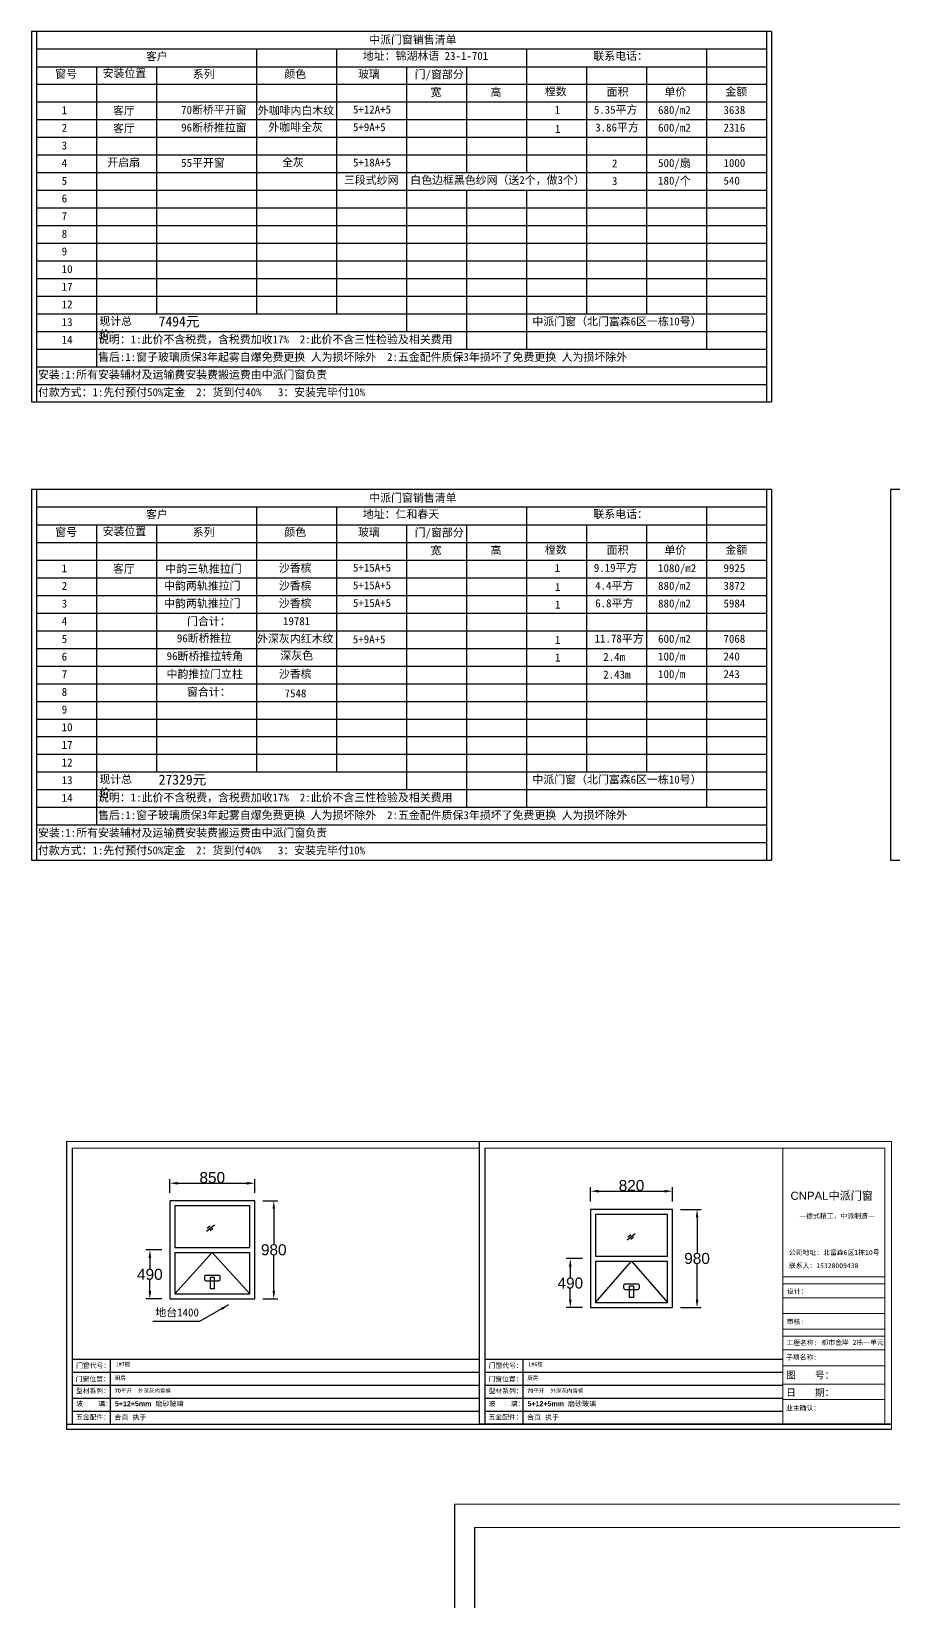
# Model space of a CAD drawing. Header units: inches. Extents: x -138455 to 599497, y -747149 to 13167.
# Drawn here: x 109508 to 118131, y -11737 to 3958 of the extents above; entities that cross this region are included whole.
import ezdxf

# ---------------------------------------------------------------- set-up
doc = ezdxf.new("R2010")
doc.units = ezdxf.units.IN
doc.header["$MEASUREMENT"] = 0
doc.header["$PDMODE"] = 35
doc.header["$PDSIZE"] = -3
doc.layers.add('0 @ 1', color=7, linetype='Continuous')
doc.styles.add('Annotative', font='arialbd.ttf')
doc.styles.add('MtXpl_', font='')
doc.styles.get("Standard").update_dxf_attribs({"font": 'arial.ttf'})
doc.styles.get('MtXpl_').set_extended_font_data('SimSun')
doc.dimstyles.get("Standard").update_dxf_attribs({"dimtxt": 80, "dimasz": 70, "dimexe": 40, "dimexo": 80, "dimgap": 0, "dimtad": 1, "dimtih": 1, "dimtoh": 1, "dimdec": 0, "dimzin": 0, "dimdsep": 46, "dimtxsty": 'Standard', "dimcen": 0.09, "dimadec": 0, "dimazin": 0, "dimtfac": 1, "dimtdec": 0, "dimtofl": 0, "dimtmove": 0, "dimatfit": 3, "dimfxl": 0, "dimtolj": 1, "dimtzin": 0, "dimarcsym": 0})

# ---------------------------------------------------------------- blocks, each defined once
blk = doc.blocks.new('*D63')
at = {"color": 0, "lineweight": -2, "transparency": 16777216}
for p, q in [((101442, -3692), (101647, -3692)), ((101607, -3772), (101607, -4126)), ((101607, -4592), (101607, -4238)), ((101442, -4672), (101647, -4672))]:
    blk.add_line(p, q, dxfattribs=at)
at = {"color": 0, "transparency": 16777216}
for points in [[(101594, -3772), (101621, -3772), (101607, -3692)], [(101594, -4592), (101621, -4592), (101607, -4672)]]:
    blk.add_solid(points, dxfattribs=at)
at = {"layer": 'Defpoints', "color": 0, "transparency": 16777216}
for p in [(101362, -3692), (101362, -4672), (101607, -4672)]:
    blk.add_point(p, dxfattribs=at)
at = {"color": 0, "transparency": 16777216, "insert": (101607, -4182), "char_height": 110, "attachment_point": 5}
blk.add_mtext('\\A1;980', dxfattribs=at)
blk = doc.blocks.new('*D64')
at = {"color": 0, "lineweight": -2, "transparency": 16777216}
for p, q in [((100542, -3612), (100542, -3469)), ((100622, -3509), (101282, -3509)), ((101362, -3612), (101362, -3469))]:
    blk.add_line(p, q, dxfattribs=at)
at = {"color": 0, "transparency": 16777216}
for points in [[(100622, -3496), (100622, -3523), (100542, -3509)], [(101282, -3496), (101282, -3523), (101362, -3509)]]:
    blk.add_solid(points, dxfattribs=at)
at = {"layer": 'Defpoints', "color": 0, "transparency": 16777216}
for p in [(101362, -3509), (100542, -3692), (101362, -3692)]:
    blk.add_point(p, dxfattribs=at)
at = {"color": 0, "transparency": 16777216, "insert": (100952, -3453), "char_height": 110, "attachment_point": 5}
blk.add_mtext('\\A1;820', dxfattribs=at)
blk = doc.blocks.new('*D65')
at = {"color": 0, "lineweight": -2, "transparency": 16777216}
for p, q in [((102388, -3612), (102388, -3476)), ((102468, -3516), (103158, -3516)), ((103238, -3612), (103238, -3476))]:
    blk.add_line(p, q, dxfattribs=at)
at = {"color": 0, "transparency": 16777216}
for points in [[(102468, -3503), (102468, -3530), (102388, -3516)], [(103158, -3503), (103158, -3530), (103238, -3516)]]:
    blk.add_solid(points, dxfattribs=at)
at = {"layer": 'Defpoints', "color": 0, "transparency": 16777216}
for p in [(103238, -3516), (102388, -3692), (103238, -3692)]:
    blk.add_point(p, dxfattribs=at)
at = {"color": 0, "transparency": 16777216, "insert": (102813, -3460), "char_height": 110, "attachment_point": 5}
blk.add_mtext('\\A1;850', dxfattribs=at)
blk = doc.blocks.new('*D66')
at = {"color": 0, "lineweight": -2, "transparency": 16777216}
for p, q in [((103318, -3692), (103468, -3692)), ((103428, -3772), (103428, -4126)), ((103428, -4592), (103428, -4238)), ((103318, -4672), (103468, -4672))]:
    blk.add_line(p, q, dxfattribs=at)
at = {"color": 0, "transparency": 16777216}
for points in [[(103415, -3772), (103442, -3772), (103428, -3692)], [(103415, -4592), (103442, -4592), (103428, -4672)]]:
    blk.add_solid(points, dxfattribs=at)
at = {"layer": 'Defpoints', "color": 0, "transparency": 16777216}
for p in [(103238, -3692), (103238, -4672), (103428, -4672)]:
    blk.add_point(p, dxfattribs=at)
at = {"color": 0, "transparency": 16777216, "insert": (103428, -4182), "char_height": 110, "attachment_point": 5}
blk.add_mtext('\\A1;980', dxfattribs=at)
blk = doc.blocks.new('*D78')
at = {"color": 0, "lineweight": -2, "transparency": 16777216}
for p, q in [((110813, -8221), (110653, -8221)), ((110693, -8301), (110693, -8410)), ((110693, -8631), (110693, -8522)), ((110813, -8711), (110653, -8711))]:
    blk.add_line(p, q, dxfattribs=at)
at = {"color": 0, "transparency": 16777216}
for points in [[(110680, -8301), (110707, -8301), (110693, -8221)], [(110680, -8631), (110707, -8631), (110693, -8711)]]:
    blk.add_solid(points, dxfattribs=at)
at = {"layer": 'Defpoints', "color": 0, "transparency": 16777216}
for p in [(110893, -8221), (110693, -8711), (110893, -8711)]:
    blk.add_point(p, dxfattribs=at)
at = {"color": 0, "transparency": 16777216, "insert": (110693, -8466), "char_height": 110, "attachment_point": 5}
blk.add_mtext('\\A1;490', dxfattribs=at)
blk = doc.blocks.new('*D79')
at = {"color": 0, "lineweight": -2, "transparency": 16777216}
for p, q in [((115020, -8308), (114858, -8308)), ((114898, -8388), (114898, -8496)), ((114898, -8718), (114898, -8609)), ((115020, -8798), (114858, -8798))]:
    blk.add_line(p, q, dxfattribs=at)
at = {"color": 0, "transparency": 16777216}
for points in [[(114884, -8388), (114911, -8388), (114898, -8308)], [(114884, -8718), (114911, -8718), (114898, -8798)]]:
    blk.add_solid(points, dxfattribs=at)
at = {"layer": 'Defpoints', "color": 0, "transparency": 16777216}
for p in [(114898, -8308), (115100, -8308), (115100, -8798)]:
    blk.add_point(p, dxfattribs=at)
at = {"color": 0, "transparency": 16777216, "insert": (114898, -8553), "char_height": 110, "attachment_point": 5}
blk.add_mtext('\\A1;490', dxfattribs=at)
blk = doc.blocks.new('23z')
at = {"lineweight": 5}
for p, q in [((93767, -9068), (105059, -9068)), ((105059, -9068), (105059, -17159)), ((93926, -9254), (104873, -9254)), ((102082, -9254), (102082, -16804)), ((104873, -9254), (104873, -16804)), ((102082, -12777), (104873, -12777)), ((102082, -12963), (104873, -12963)), ((102082, -13347), (104873, -13347)), ((102082, -13773), (104873, -13773)), ((102082, -14207), (104873, -14207)), ((102082, -14393), (104873, -14393)), ((102082, -14769), (104873, -14769)), ((102082, -15210), (104873, -15210)), ((102082, -15711), (104873, -15711)), ((102082, -16133), (104873, -16133))]:
    blk.add_line(p, q, dxfattribs=at)
for p, q in [((93767, -9068), (93767, -17159)), ((93926, -9254), (93926, -17159)), ((93926, -15025), (102082, -15025)), ((94964, -15025), (94964, -17159)), ((93926, -15380), (102082, -15380)), ((93926, -15736), (102082, -15736)), ((93926, -16092), (102082, -16092)), ((93926, -16448), (102082, -16448)), ((93767, -16804), (105059, -16804)), ((93767, -17159), (105059, -17159))]:
    blk.add_line(p, q)
blk.add_text('CNPAL', height=223.3).set_placement((102292, -10666))
at = {"style": 'MtXpl_'}
for s, height, p in [('中派门窗', 223.3, (103332, -10666)), ('—德式精工，中派制造—', 133.95, (102534, -11174)), ('公司地址：北富森6区1栋10号', 133.95, (102247, -12172)), ('联系人：15328009438', 133.95, (102247, -12534)), ('设计：', 133.1, (102194, -13234)), ('审核:', 133.1, (102191, -14066)), ('工程名称:', 133.1, (102180, -14641)), ('都市金岸 2栋一单元', 133.1, (103141, -14633)), ('子项名称:', 133.1, (102170, -15040)), ('门窗代号：', 133.1, (94032, -15266)), ('图    号：', 192.9, (102174, -15558)), ('门窗位置：', 133.1, (94022, -15632)), ('型材系列：', 133.1, (94027, -15958)), ('日    期：', 192.9, (102174, -16034)), ('玻    璃：', 133.1, (94032, -16311)), ('业主确认：', 133.1, (102170, -16427)), ('五金配件：', 133.1, (94027, -16676)), ('备    注：', 133.1, (94027, -17032)), ('带纱窗、配灰色金刚网、纱窗室内装', 133.13, (95066, -17032))]:
    blk.add_text(s, height=height, dxfattribs=at).set_placement(p)
at = {"layer": '0 @ 1', "char_height": 107.14, "attachment_point": 1, "style": 'Annotative'}
for s, insert in [('{\\fSimSun|b1|i0|c134|p2;1#1樘}', (95111, -15112)), ('{\\fSimSun|b1|i0|c134|p2;客厅 客厅左 客厅右}', (95089, -15484)), ('115{\\fSimSun|b1|i0|c134|p2;断桥推拉 外深灰内香槟色}', (95089, -15834)), ('5+12+5mm   {\\fSimSun|b1|i0|c134|p2;中空钢化白波} ', (95102, -16207)), ('{\\fSimSun|b1|i0|c134|p2;条锁 滑轮 锁具银色}', (95086, -16555))]:
    blk.add_mtext_dynamic_manual_height_columns(s, width=4396.38, gutter_width=903, heights=[0], dxfattribs=dict(at, insert=insert))
blk = doc.blocks.new('312z')
at = {"xscale": 1.254006357688618, "yscale": 1.254006357688618, "zscale": 1.254006357688618}
blk.add_blockref('23z', (-3843.2, 609.2), dxfattribs=at)
blk = doc.blocks.new('3321')
for p, q in [((100908.1, -3994.6), (100987.9, -3931.3)), ((100915.3, -3964.9), (100943.9, -3943.3)), ((100945.2, -3987.7), (100973.2, -3964.9)), ((100591.9, -4157.3), (101311.9, -4157.3)), ((100591.9, -4207.3), (101311.9, -4207.3))]:
    blk.add_line(p, q)
for points in [[(100541.9, -4672.3), (101361.9, -4672.3), (101361.9, -3692.3), (100541.9, -3692.3)], [(100971.4, -4455.7), (100971.4, -4571), (100932.3, -4571), (100932.3, -4455.7)]]:
    blk.add_lwpolyline(points, close=True)
for points in [[(101311.9, -4157.3), (101311.9, -3742.3), (100591.9, -3742.3), (100591.9, -4157.3)], [(100591.9, -4207.3), (100591.9, -4622.3), (101311.9, -4622.3), (101311.9, -4207.3)], [(100591.9, -4622.3), (100951.9, -4207.3), (101311.9, -4622.3)]]:
    blk.add_lwpolyline(points)
blk.add_lwpolyline([(101030.6, -4476.3), (101030.6, -4451, 0.4142136), (101016.6, -4437), (100887.1, -4437, 0.4142136), (100873.1, -4451), (100873.1, -4476.3, 0.4142136), (100887.1, -4490.3), (101016.6, -4490.3, 0.4142136)], format="xyb", close=True)
dim = blk.add_linear_dim(base=(101361.9, -3509.4), p1=(100541.9, -3692.3), p2=(101361.9, -3692.3), dimstyle='Standard', override={"dimtxt": 110, "dimasz": 80})
dim.commit()
dim.dimension.update_dxf_attribs({"geometry": '*D64', "text_midpoint": (100951.9, -3453.2)})
dim = blk.add_linear_dim(base=(101607.3, -4672.3), p1=(101361.9, -3692.3), p2=(101361.9, -4672.3), angle=90, dimstyle='Standard', override={"dimtxt": 110, "dimasz": 80})
dim.commit()
dim.dimension.update_dxf_attribs({"geometry": '*D63', "text_midpoint": (101607.3, -4182.3)})
blk = doc.blocks.new('55512')
for p, q in [((102754.7, -3994.6), (102834.4, -3931.3)), ((102761.8, -3964.9), (102790.4, -3943.3)), ((102791.7, -3987.7), (102819.7, -3964.9)), ((102438.4, -4157.3), (103188.4, -4157.3)), ((102438.4, -4207.3), (103188.4, -4207.3))]:
    blk.add_line(p, q)
for points in [[(102388.4, -4672.3), (103238.4, -4672.3), (103238.4, -3692.3), (102388.4, -3692.3)], [(102833, -4455.7), (102833, -4571), (102793.9, -4571), (102793.9, -4455.7)]]:
    blk.add_lwpolyline(points, close=True)
for points in [[(103188.4, -4157.3), (103188.4, -3742.3), (102438.4, -3742.3), (102438.4, -4157.3)], [(102438.4, -4207.3), (102438.4, -4622.3), (103188.4, -4622.3), (103188.4, -4207.3)], [(102438.4, -4622.3), (102813.4, -4207.3), (103188.4, -4622.3)]]:
    blk.add_lwpolyline(points)
blk.add_lwpolyline([(102892.2, -4476.3), (102892.2, -4451, 0.4142136), (102878.2, -4437), (102748.7, -4437, 0.4142136), (102734.7, -4451), (102734.7, -4476.3, 0.4142136), (102748.7, -4490.3), (102878.2, -4490.3, 0.4142136)], format="xyb", close=True)
dim = blk.add_linear_dim(base=(103238.4, -3516.2), p1=(102388.4, -3692.3), p2=(103238.4, -3692.3), dimstyle='Standard', override={"dimtxt": 110, "dimasz": 80})
dim.commit()
dim.dimension.update_dxf_attribs({"geometry": '*D65', "text_midpoint": (102813.4, -3460.1)})
dim = blk.add_linear_dim(base=(103428.2, -4672.3), p1=(103238.4, -3692.3), p2=(103238.4, -4672.3), angle=90, dimstyle='Standard', override={"dimtxt": 110, "dimasz": 80})
dim.commit()
dim.dimension.update_dxf_attribs({"geometry": '*D66', "text_midpoint": (103428.2, -4182.3)})
blk = doc.blocks.new('999333')
at = {"lineweight": 5}
for p, q in [((109859.5, -7136.7), (113985.2, -7136.7)), ((109917.4, -7204.6), (113985.2, -7204.6)), ((113985.2, -7136.7), (113985.2, -9963.2)), ((113985.2, -7136.7), (118111, -7136.7)), ((114043.2, -7204.6), (118043, -7204.6)), ((117023.3, -7204.6), (117023.3, -9963.2)), ((118043, -7204.6), (118043, -9963.2)), ((118111, -7136.7), (118111, -10013.2)), ((117023.3, -8491.9), (118043, -8491.9)), ((117023.3, -8559.9), (118043, -8559.9)), ((117023.3, -8700.1), (118043, -8700.1)), ((117023.3, -8856), (118043, -8856)), ((117023.3, -9014.3), (118043, -9014.3)), ((117023.3, -9082.3), (118043, -9082.3)), ((117023.3, -9219.8), (118043, -9219.8)), ((117023.3, -9380.9), (118043, -9380.9)), ((117023.3, -9563.9), (118043, -9563.9)), ((117023.3, -9718), (118043, -9718))]:
    blk.add_line(p, q, dxfattribs=at)
for p, q in [((109859.5, -7136.7), (109859.5, -10013.2)), ((109917.4, -7204.6), (109917.4, -9963.2)), ((113985.2, -7136.7), (113985.2, -9963.2)), ((114043.2, -7204.6), (114043.2, -9963.2)), ((109917.4, -9313.2), (113985.2, -9313.2)), ((110296.7, -9313.2), (110296.7, -9963.2)), ((114043.2, -9313.2), (117023.3, -9313.2)), ((114422.5, -9313.2), (114422.5, -9963.2)), ((109917.4, -9443.2), (113985.2, -9443.2)), ((109917.4, -9573.2), (113985.2, -9573.2)), ((114043.2, -9443.2), (117023.3, -9443.2)), ((114043.2, -9573.2), (117023.3, -9573.2)), ((109917.4, -9703.2), (113985.2, -9703.2)), ((114043.2, -9703.2), (117023.3, -9703.2)), ((109917.4, -9833.2), (113985.2, -9833.2)), ((114043.2, -9833.2), (117023.3, -9833.2)), ((109859.5, -9963.2), (118043, -9963.2)), ((109859.5, -10013.2), (118111, -10013.2)), ((113985.2, -9963.2), (118111, -9963.2)), ((118111, -9963.2), (113985.2, -9963.2))]:
    blk.add_line(p, q)
for name, p in [('55512', (8504.4, -4038.6)), ('3321', (14558.4, -4125.2))]:
    blk.add_blockref(name, p)
blk.add_text('CNPAL', height=81.57).set_placement((117100, -7720.5))
at = {"style": 'MtXpl_'}
for s, height, p in [('中派门窗', 81.57, (117480, -7720.5)), ('—德式精工，中派制造—', 48.944, (117188.4, -7906.2)), ('公司地址：北富森6区1栋10号', 48.944, (117083.7, -8271.1)), ('联系人：15328009438', 48.944, (117083.7, -8403.1)), ('设计：', 48.64, (117064.1, -8658.9)), ('审核:', 48.64, (117063.2, -8962.9)), ('工程名称:', 48.64, (117059.2, -9173.2)), ('都市金岸 2栋一单元', 48.64, (117410.3, -9170.1)), ('门窗代号：', 48.64, (109956.1, -9401.3)), ('门窗代号：', 48.64, (114081.9, -9401.3)), ('子项名称:', 48.64, (117055.6, -9318.7)), ('门窗位置：', 48.64, (109952.7, -9535.2)), ('门窗位置：', 48.64, (114078.5, -9535.2)), ('图    号：', 70.48, (117057, -9508)), ('型材系列：', 48.64, (109954.5, -9654.2)), ('玻    璃：', 48.64, (109956.4, -9783.3)), ('型材系列：', 48.64, (114080.2, -9654.2)), ('玻    璃：', 48.64, (114082.2, -9783.3)), ('日    期：', 70.48, (117057, -9682.1)), ('五金配件：', 48.64, (109954.6, -9916.6)), ('五金配件：', 48.64, (114080.4, -9916.6)), ('业主确认：', 48.64, (117055.5, -9825.6))]:
    blk.add_text(s, height=height, dxfattribs=at).set_placement(p)
at = {"layer": '0 @ 1', "style": 'Annotative'}
for s, width, insert, char_height, attachment_point in [('{\\fSimSun|b1|i0|c134|p2;地台1400}', 2490.577, (111183.7, -8806.4), 80, 3), ('{\\fSimSun|b1|i0|c134|p2;1#7樘}', 4396.385, (110350.5, -9345.2), 39.148, 1), ('{\\fSimSun|b1|i0|c134|p2;1#6樘}', 4396.385, (114476.2, -9345.2), 39.148, 1), ('{\\fSimSun|b1|i0|c134|p2;厨房}', 4396.385, (110342.5, -9481.2), 39.148, 1), ('{\\fSimSun|b1|i0|c134|p2;厨房}', 4396.385, (114468.3, -9481.2), 39.148, 1), ('70{\\fSimSun|b1|i0|c134|p2;平开  外深灰内香槟}', 4396.385, (110342.5, -9608.9), 39.148, 1), ('5+12+5mm  {\\fSimSun|b1|i0|c134|p2;磨砂玻璃}', 4396.385, (110344.1, -9733.2), 50.518, 1), ('70{\\fSimSun|b1|i0|c134|p2;平开  外深灰内香槟}', 4396.385, (114468.3, -9608.9), 39.148, 1), ('5+12+5mm  {\\fSimSun|b1|i0|c134|p2;磨砂玻璃}', 4396.385, (114469.9, -9733.2), 50.518, 1), ('{\\fSimSun|b1|i0|c134|p2;合页 执手 }', 4396.385, (110338.1, -9868.7), 50.518, 1), ('{\\fSimSun|b1|i0|c134|p2;合页 执手 }', 4396.385, (114463.9, -9868.7), 50.518, 1)]:
    blk.add_mtext_dynamic_manual_height_columns(s, width=width, gutter_width=903.5, heights=[0], dxfattribs=dict(at, insert=insert, char_height=char_height, attachment_point=attachment_point))
for base, p1, p2, picture, middle in [((110693.2, -8710.9), (110892.9, -8220.9), (110892.9, -8710.9), '*D78', (110693.2, -8465.9)), ((114897.6, -8307.5), (115100.2, -8797.5), (115100.2, -8307.5), '*D79', (114897.6, -8552.5))]:
    dim = blk.add_linear_dim(base=base, p1=p1, p2=p2, angle=90, dimstyle='Standard', override={"dimtxt": 110, "dimasz": 80})
    dim.commit()
    dim.dimension.update_dxf_attribs({"geometry": picture, "text_midpoint": middle})
blk.add_leader([(111480.5, -8769.9), (111189.4, -8937.8), (110722, -8937.8)], dimstyle='Standard', override={"dimtxt": 110, "dimasz": 80, "dimgap": 0, "dimtad": 0})

msp = doc.modelspace()

# ---------------------------------------------------------------- linework, layer by layer
for p, q in [((116908.5, 3958.3), (109508.5, 3958.3)), ((109508.5, 3958.3), (109508.5, 254.3)), ((109558.5, 3958.3), (109558.5, 254.3)), ((116858.5, 3958.3), (116858.5, 254.3)), ((116908.5, 3958.3), (116908.5, 254.3)), ((116858.5, 3782.3), (109558.5, 3782.3)), ((111758.5, 3782.3), (111758.5, 2017.6)), ((112558.5, 3782.3), (112558.5, 1488.2)), ((114458.5, 3782.3), (114458.5, 2547)), ((116258.5, 3782.3), (116258.5, 2017.6)), ((109558.5, 3605.8), (116858.5, 3605.8)), ((110158.5, 3605.8), (110158.5, 2017.6)), ((110758.5, 3605.8), (110758.5, 2017.6)), ((113258.5, 3605.8), (113258.5, 1488.2)), ((113858.5, 3605.8), (113858.5, 2547)), ((115058.5, 3605.8), (115058.5, 1135.3)), ((115658.5, 3605.8), (115658.5, 2017.6)), ((109558.5, 3429.4), (116858.5, 3429.4)), ((109558.5, 3252.9), (116858.5, 3252.9)), ((109558.5, 3076.4), (116858.5, 3076.4)), ((109558.5, 2900), (116858.5, 2900)), ((109558.5, 2723.5), (116858.5, 2723.5)), ((109558.5, 2547), (116858.5, 2547)), ((109558.5, 2370.5), (116858.5, 2370.5)), ((113858.5, 2370.5), (113858.5, 782.3)), ((114458.5, 2370.5), (114458.5, 782.3)), ((109558.5, 2194.1), (116858.5, 2194.1)), ((109558.5, 2017.6), (116858.5, 2017.6)), ((110158.5, 2017.6), (110158.5, 1311.7)), ((110758.5, 2017.6), (110758.5, 1488.2)), ((111758.5, 2017.6), (111758.5, 1488.2)), ((115658.5, 2017.6), (115658.5, 1135.3)), ((116258.5, 2017.6), (116258.5, 782.3)), ((109558.5, 1841.1), (116858.5, 1841.1)), ((109558.5, 1664.7), (116858.5, 1664.7)), ((109558.5, 1488.2), (116858.5, 1488.2)), ((110758.5, 1488.2), (110758.5, 1135.3)), ((111758.5, 1488.2), (111758.5, 1135.3)), ((112558.5, 1488.2), (112558.5, 1135.3)), ((113258.5, 1488.2), (113258.5, 958.8)), ((109558.5, 1311.7), (116858.5, 1311.7)), ((110158.5, 1311.7), (110158.5, 606.3)), ((109558.5, 1135.3), (116858.5, 1135.3)), ((109558.5, 958.8), (116858.5, 958.8)), ((109558.5, 782.3), (116858.5, 782.3)), ((109558.5, 606.3), (116858.5, 606.3)), ((109558.5, 430.3), (116858.5, 430.3)), ((109508.5, 254.3), (116908.5, 254.3)), ((116908.5, -620.9), (109508.5, -620.9)), ((109508.5, -620.9), (109508.5, -4324.9)), ((109558.5, -620.9), (109558.5, -4324.9)), ((116858.5, -620.9), (116858.5, -4324.9)), ((116908.5, -620.9), (116908.5, -4324.9)), ((125501.5, -620.9), (118101.5, -620.9)), ((118101.5, -620.9), (118101.5, -4324.9)), ((116858.5, -796.9), (109558.5, -796.9)), ((111758.5, -796.9), (111758.5, -2561.6)), ((112558.5, -796.9), (112558.5, -3091.1)), ((114458.5, -796.9), (114458.5, -3796.9)), ((116258.5, -796.9), (116258.5, -2561.6)), ((109558.5, -973.4), (116858.5, -973.4)), ((110158.5, -973.4), (110158.5, -2561.6)), ((110758.5, -973.4), (110758.5, -2561.6)), ((113258.5, -973.4), (113258.5, -3091.1)), ((113858.5, -973.4), (113858.5, -3796.9)), ((115058.5, -973.4), (115058.5, -3444)), ((115658.5, -973.4), (115658.5, -2561.6)), ((109558.5, -1149.9), (116858.5, -1149.9)), ((109558.5, -1326.4), (116858.5, -1326.4)), ((109558.5, -1502.8), (116858.5, -1502.8)), ((109558.5, -1679.3), (116858.5, -1679.3)), ((109558.5, -1855.8), (116858.5, -1855.8)), ((109558.5, -2032.2), (116858.5, -2032.2)), ((109558.5, -2208.7), (116858.5, -2208.7)), ((109558.5, -2385.2), (116858.5, -2385.2)), ((109558.5, -2561.6), (116858.5, -2561.6)), ((110158.5, -2561.6), (110158.5, -3267.5)), ((110758.5, -2561.6), (110758.5, -3091.1)), ((111758.5, -2561.6), (111758.5, -3091.1)), ((115658.5, -2561.6), (115658.5, -3444)), ((116258.5, -2561.6), (116258.5, -3796.9)), ((109558.5, -2738.1), (116858.5, -2738.1)), ((109558.5, -2914.6), (116858.5, -2914.6)), ((109558.5, -3091.1), (116858.5, -3091.1)), ((110758.5, -3091.1), (110758.5, -3444)), ((111758.5, -3091.1), (111758.5, -3444)), ((112558.5, -3091.1), (112558.5, -3444)), ((113258.5, -3091.1), (113258.5, -3620.5)), ((109558.5, -3267.5), (116858.5, -3267.5)), ((110158.5, -3267.5), (110158.5, -3972.9)), ((109558.5, -3444), (116858.5, -3444)), ((109558.5, -3620.5), (116858.5, -3620.5)), ((109558.5, -3796.9), (116858.5, -3796.9)), ((109558.5, -3972.9), (116858.5, -3972.9)), ((109558.5, -4148.9), (116858.5, -4148.9)), ((109508.5, -4324.9), (116908.5, -4324.9)), ((118101.5, -4324.9), (125501.5, -4324.9))]:
    msp.add_line(p, q)

# ---------------------------------------------------------------- block references
for name in ['999333', '312z']:
    msp.add_blockref(name, (0, 0))

# ---------------------------------------------------------------- texts
at = {"layer": '0 @ 1', "attachment_point": 1, "style": 'Annotative'}
for s, width, insert, char_height in [('{\\fSimSun|b1|i0|c134|p2;中派门窗销售清单}', 1381.442, (112887.2, 3915.7), 80), ('{\\fSimSun|b1|i0|c134|p2;客户}', 485.592, (110654.7, 3749), 80), ('{\\fSimSun|b1|i0|c134|p2;地址：锦湖林语 23-1-701}', 1381.442, (112823, 3753.3), 80), ('{\\fSimSun|b1|i0|c134|p2;联系电话：}', 603.897, (115128.6, 3753), 80), ('{\\fSimSun|b1|i0|c134|p2;窗号}', 485.592, (109747.2, 3573.3), 80), ('{\\fSimSun|b1|i0|c134|p2;安装位置}', 485.592, (110221.1, 3580.4), 80), ('{\\fSimSun|b1|i0|c134|p2;系列}', 485.592, (111122, 3571.1), 80), ('{\\fSimSun|b1|i0|c134|p2;颜色}', 485.592, (112037.9, 3573), 80), ('{\\fSimSun|b1|i0|c134|p2;玻璃}', 485.592, (112775.3, 3573), 80), ('{\\fSimSun|b1|i0|c134|p2;门/窗部分}', 603.897, (113341.7, 3569.1), 80), ('{\\fSimSun|b1|i0|c134|p2;宽}', 603.897, (113500.1, 3390.3), 80), ('{\\fSimSun|b1|i0|c134|p2;高}', 603.897, (114100.1, 3390.3), 80), ('{\\fSimSun|b1|i0|c134|p2;樘数}', 603.897, (114643.4, 3397.4), 80), ('{\\fSimSun|b1|i0|c134|p2;面积}', 603.897, (115261.9, 3393.5), 80), ('{\\fSimSun|b1|i0|c134|p2;单价}', 603.897, (115839.7, 3393.5), 80), ('{\\fSimSun|b1|i0|c134|p2;金额}', 603.897, (116448.3, 3396.3), 80), ('{\\fSimSun|b1|i0|c134|p2;1}', 485.592, (109811.6, 3211), 80), ('{\\fSimSun|b1|i0|c134|p2;客厅}', 921.091, (110324.7, 3206.3), 80), ('{\\fSimSun|b1|i0|c134|p2;70断桥平开窗}', 921.091, (111006.3, 3214.2), 80), ('{\\fSimSun|b1|i0|c134|p2;外咖啡内白木纹}', 840.838, (111772.6, 3208.2), 80), ('{\\fSimSun|b1|i0|c134|p2;5+12A+5}', 753.781, (112724.2, 3217.6), 80), ('{\\fSimSun|b1|i0|c134|p2;1}', 753.781, (114740.9, 3214.4), 80), ('{\\fSimSun|b1|i0|c134|p2;5.35平方}', 753.781, (115133.1, 3215.7), 80), ('{\\fSimSun|b1|i0|c134|p2;680/m2}', 753.781, (115776, 3212.4), 80), ('{\\fSimSun|b1|i0|c134|p2;3638}', 753.781, (116429.9, 3212.4), 80), ('{\\fSimSun|b1|i0|c134|p2;2}', 485.592, (109811.6, 3034.5), 80), ('{\\fSimSun|b1|i0|c134|p2;客厅}', 921.091, (110324.7, 3029.8), 80), ('{\\fSimSun|b1|i0|c134|p2;96断桥推拉窗}', 921.091, (111006.3, 3037.7), 80), ('{\\fSimSun|b1|i0|c134|p2;外咖啡全灰}', 840.838, (111878.3, 3041.6), 80), ('{\\fSimSun|b1|i0|c134|p2;5+9A+5}', 753.781, (112724.2, 3041.2), 80), ('{\\fSimSun|b1|i0|c134|p2;1}', 753.781, (114744.1, 3024.3), 80), ('{\\fSimSun|b1|i0|c134|p2;3.86平方}', 753.781, (115147.3, 3038), 80), ('{\\fSimSun|b1|i0|c134|p2;600/m2}', 753.781, (115776, 3036), 80), ('{\\fSimSun|b1|i0|c134|p2;2316}', 753.781, (116429.9, 3036), 80), ('{\\fSimSun|b1|i0|c134|p2;3}', 485.592, (109811.6, 2858), 80), ('{\\fSimSun|b1|i0|c134|p2;4}', 485.592, (109811.6, 2681.6), 80), ('{\\fSimSun|b1|i0|c134|p2;开启扇}', 921.091, (110267.1, 2689.5), 80), ('{\\fSimSun|b1|i0|c134|p2;55平开窗}', 921.091, (111006.3, 2684.8), 80), ('{\\fSimSun|b1|i0|c134|p2;全灰}', 840.838, (112015.3, 2688.7), 80), ('{\\fSimSun|b1|i0|c134|p2;5+18A+5}', 753.781, (112724.2, 2688.2), 80), ('{\\fSimSun|b1|i0|c134|p2;2}', 753.781, (115314.8, 2678.7), 80), ('{\\fSimSun|b1|i0|c134|p2;500/扇}', 753.781, (115776, 2683), 80), ('{\\fSimSun|b1|i0|c134|p2;1000}', 753.781, (116429.9, 2683), 80), ('{\\fSimSun|b1|i0|c134|p2;三段式纱网}', 921.091, (112633.9, 2513.2), 80), ('{\\fSimSun|b1|i0|c134|p2;白色边框黑色纱网（送2个，做3个）}', 1814.864, (113297, 2513), 80), ('{\\fSimSun|b1|i0|c134|p2;180/个}', 753.781, (115776, 2506.6), 80), ('{\\fSimSun|b1|i0|c134|p2;5}', 485.592, (109811.6, 2505.1), 80), ('{\\fSimSun|b1|i0|c134|p2;3}', 753.781, (115314.8, 2502.3), 80), ('{\\fSimSun|b1|i0|c134|p2;540}', 753.781, (116429.9, 2506.6), 80), ('{\\fSimSun|b1|i0|c134|p2;6}', 485.592, (109811.6, 2328.6), 80), ('{\\fSimSun|b1|i0|c134|p2;7}', 485.592, (109811.6, 2152.1), 80), ('{\\fSimSun|b1|i0|c134|p2;8}', 485.592, (109811.6, 1975.7), 80), ('{\\fSimSun|b1|i0|c134|p2;9}', 485.592, (109811.6, 1799.2), 80), ('{\\fSimSun|b1|i0|c134|p2;10}', 485.592, (109811.6, 1622.7), 80), ('{\\fSimSun|b1|i0|c134|p2;17}', 485.592, (109811.6, 1446.3), 80), ('{\\fSimSun|b1|i0|c134|p2;12}', 485.592, (109811.6, 1269.8), 80), ('{\\fSimSun|b1|i0|c134|p2;现计总价：}', 485.592, (110188.2, 1102.1), 80), ('{\\fSimSun|b1|i0|c134|p2;7494元 }', 2644.65, (110780.9, 1108.8), 100), ('{\\fSimSun|b1|i0|c134|p2;中派门窗（北门富森6区一栋10号）}', 1756.126, (114519.3, 1099.7), 80), ('{\\fSimSun|b1|i0|c134|p2;13}', 485.592, (109811.6, 1093.3), 80), ('{\\fSimSun|b1|i0|c134|p2;14}', 485.592, (109811.6, 916.9), 80), ('{\\fSimSun|b1|i0|c134|p2;说明：1:此价不含税费，含税费加收17%  2:此价不含三性检验及相关费用}', 3920.385, (110174.8, 920.3), 80), ('{\\fSimSun|b1|i0|c134|p2;售后:1:窗子玻璃质保3年起雾自爆免费更换 人为损坏除外  2:五金配件质保3年损坏了免费更换 人为损坏除外}', 6510.182, (110174.8, 743.9), 80), ('{\\fSimSun|b1|i0|c134|p2;安装:1:所有安装辅材及运输费安装费搬运费由中派门窗负责}', 6510.182, (109574.8, 567.9), 80), ('{\\fSimSun|b1|i0|c134|p2;付款方式：1:先付预付50%定金  2：货到付40%   3：安装完毕付10%}', 6510.182, (109574.8, 391.9), 80), ('{\\fSimSun|b1|i0|c134|p2;中派门窗销售清单}', 1381.442, (112887.2, -663.5), 80), ('{\\fSimSun|b1|i0|c134|p2;客户}', 485.592, (110654.7, -830.2), 80), ('{\\fSimSun|b1|i0|c134|p2;地址：仁和春天 }', 1381.442, (112823, -826), 80), ('{\\fSimSun|b1|i0|c134|p2;联系电话：}', 603.897, (115128.6, -826.3), 80), ('{\\fSimSun|b1|i0|c134|p2;窗号}', 485.592, (109747.2, -1006), 80), ('{\\fSimSun|b1|i0|c134|p2;安装位置}', 485.592, (110221.1, -998.9), 80), ('{\\fSimSun|b1|i0|c134|p2;系列}', 485.592, (111122, -1008.2), 80), ('{\\fSimSun|b1|i0|c134|p2;颜色}', 485.592, (112037.9, -1006.2), 80), ('{\\fSimSun|b1|i0|c134|p2;玻璃}', 485.592, (112775.3, -1006.2), 80), ('{\\fSimSun|b1|i0|c134|p2;门/窗部分}', 603.897, (113341.7, -1010.2), 80), ('{\\fSimSun|b1|i0|c134|p2;宽}', 603.897, (113500.1, -1188.9), 80), ('{\\fSimSun|b1|i0|c134|p2;高}', 603.897, (114100.1, -1188.9), 80), ('{\\fSimSun|b1|i0|c134|p2;樘数}', 603.897, (114643.4, -1181.9), 80), ('{\\fSimSun|b1|i0|c134|p2;面积}', 603.897, (115261.9, -1185.8), 80), ('{\\fSimSun|b1|i0|c134|p2;单价}', 603.897, (115839.7, -1185.8), 80), ('{\\fSimSun|b1|i0|c134|p2;金额}', 603.897, (116448.3, -1183), 80), ('{\\fSimSun|b1|i0|c134|p2;1}', 485.592, (109811.6, -1368.3), 80), ('{\\fSimSun|b1|i0|c134|p2;客厅}', 921.091, (110324.7, -1373), 80), ('{\\fSimSun|b1|i0|c134|p2;中韵三轨推拉门}', 921.091, (110847.9, -1373), 80), ('{\\fSimSun|b1|i0|c134|p2;    沙香槟}', 840.838, (111765.7, -1365.1), 80), ('{\\fSimSun|b1|i0|c134|p2;5+15A+5}', 753.781, (112724.2, -1361.6), 80), ('{\\fSimSun|b1|i0|c134|p2;1}', 753.781, (114740.9, -1364.8), 80), ('{\\fSimSun|b1|i0|c134|p2;9.19平方}', 753.781, (115133.1, -1363.5), 80), ('{\\fSimSun|b1|i0|c134|p2;1080/m2}', 753.781, (115776, -1366.8), 80), ('{\\fSimSun|b1|i0|c134|p2;9925}', 753.781, (116429.9, -1366.8), 80), ('{\\fSimSun|b1|i0|c134|p2;2}', 485.592, (109811.6, -1544.8), 80), ('{\\fSimSun|b1|i0|c134|p2;中韵两轨推拉门}', 851, (110836, -1542.2), 80), ('{\\fSimSun|b1|i0|c134|p2;    沙香槟}', 840.838, (111765.7, -1541.6), 80), ('{\\fSimSun|b1|i0|c134|p2;5+15A+5}', 753.781, (112724.2, -1538.1), 80), ('{\\fSimSun|b1|i0|c134|p2;1}', 753.781, (114744.1, -1554.9), 80), ('{\\fSimSun|b1|i0|c134|p2;4.4平方}', 753.781, (115147.3, -1541.3), 80), ('{\\fSimSun|b1|i0|c134|p2;880/m2}', 753.781, (115776, -1543.3), 80), ('{\\fSimSun|b1|i0|c134|p2;3872}', 753.781, (116429.9, -1543.3), 80), ('{\\fSimSun|b1|i0|c134|p2;3}', 485.592, (109811.6, -1721.2), 80), ('{\\fSimSun|b1|i0|c134|p2;中韵两轨推拉门}', 851, (110836, -1718.6), 80), ('{\\fSimSun|b1|i0|c134|p2;    沙香槟}', 840.838, (111765.7, -1718.1), 80), ('{\\fSimSun|b1|i0|c134|p2;5+15A+5}', 753.781, (112724.2, -1714.5), 80), ('{\\fSimSun|b1|i0|c134|p2;6.8平方}', 753.781, (115147.3, -1717.7), 80), ('{\\fSimSun|b1|i0|c134|p2;880/m2}', 753.781, (115776, -1719.8), 80), ('{\\fSimSun|b1|i0|c134|p2;5984}', 753.781, (116429.9, -1719.8), 80), ('{\\fSimSun|b1|i0|c134|p2;1}', 753.781, (114744.1, -1731.4), 80), ('{\\fSimSun|b1|i0|c134|p2;4}', 485.592, (109811.6, -1897.7), 80), ('{\\fSimSun|b1|i0|c134|p2;门合计：}', 753.781, (111065.1, -1897.8), 80), ('{\\fSimSun|b1|i0|c134|p2;19781}', 753.781, (112024.7, -1896.2), 80), ('{\\fSimSun|b1|i0|c134|p2;5}', 485.592, (109811.6, -2074.2), 80), ('{\\fSimSun|b1|i0|c134|p2;96断桥推拉}', 753.781, (110963.4, -2067.5), 80), ('{\\fSimSun|b1|i0|c134|p2;外深灰内红木纹}', 840.838, (111765.7, -2071), 80), ('{\\fSimSun|b1|i0|c134|p2;5+9A+5}', 753.781, (112722.9, -2078), 80), ('{\\fSimSun|b1|i0|c134|p2;1}', 753.781, (114744.1, -2084.3), 80), ('{\\fSimSun|b1|i0|c134|p2;11.78平方}', 753.781, (115140.9, -2070.7), 80), ('{\\fSimSun|b1|i0|c134|p2;600/m2}', 753.781, (115776, -2072.7), 80), ('{\\fSimSun|b1|i0|c134|p2;7068}', 753.781, (116429.9, -2072.7), 80), ('{\\fSimSun|b1|i0|c134|p2;6}', 485.592, (109811.6, -2250.6), 80), ('{\\fSimSun|b1|i0|c134|p2;96断桥推拉转角}', 845.091, (110861.5, -2246.1), 80), ('{\\fSimSun|b1|i0|c134|p2;深灰色}', 462.715, (111998.4, -2240.5), 80), ('{\\fSimSun|b1|i0|c134|p2;1}', 753.781, (114744.1, -2260.8), 80), ('{\\fSimSun|b1|i0|c134|p2;2.4m}', 753.781, (115227.6, -2254.1), 80), ('{\\fSimSun|b1|i0|c134|p2;100/m}', 753.781, (115776, -2249.2), 80), ('{\\fSimSun|b1|i0|c134|p2;240}', 753.781, (116429.9, -2249.2), 80), ('{\\fSimSun|b1|i0|c134|p2;7}', 485.592, (109811.6, -2427.1), 80), ('{\\fSimSun|b1|i0|c134|p2;中韵推拉门立柱}', 851, (110860.1, -2424.5), 80), ('{\\fSimSun|b1|i0|c134|p2;    沙香槟}', 840.838, (111765.7, -2424), 80), ('{\\fSimSun|b1|i0|c134|p2;2.43m}', 753.781, (115227.6, -2430.6), 80), ('{\\fSimSun|b1|i0|c134|p2;100/m}', 753.781, (115776, -2425.6), 80), ('{\\fSimSun|b1|i0|c134|p2;243}', 753.781, (116429.9, -2425.6), 80), ('{\\fSimSun|b1|i0|c134|p2;8}', 485.592, (109811.6, -2603.6), 80), ('{\\fSimSun|b1|i0|c134|p2;窗合计：}', 753.781, (111065.1, -2603.7), 80), ('{\\fSimSun|b1|i0|c134|p2;7548}', 840.838, (112041, -2618.1), 80), ('{\\fSimSun|b1|i0|c134|p2;9}', 485.592, (109811.6, -2780), 80), ('{\\fSimSun|b1|i0|c134|p2;10}', 485.592, (109811.6, -2956.5), 80), ('{\\fSimSun|b1|i0|c134|p2;17}', 485.592, (109811.6, -3133), 80), ('{\\fSimSun|b1|i0|c134|p2;12}', 485.592, (109811.6, -3309.5), 80), ('{\\fSimSun|b1|i0|c134|p2;13}', 485.592, (109811.6, -3485.9), 80), ('{\\fSimSun|b1|i0|c134|p2;现计总价：}', 485.592, (110188.2, -3477.1), 80), ('{\\fSimSun|b1|i0|c134|p2;27329元 }', 2644.65, (110780.9, -3470.5), 100), ('{\\fSimSun|b1|i0|c134|p2;中派门窗（北门富森6区一栋10号）}', 1756.126, (114519.3, -3479.6), 80), ('{\\fSimSun|b1|i0|c134|p2;14}', 485.592, (109811.6, -3662.4), 80), ('{\\fSimSun|b1|i0|c134|p2;说明：1:此价不含税费，含税费加收17%  2:此价不含三性检验及相关费用}', 3920.385, (110174.8, -3658.9), 80), ('{\\fSimSun|b1|i0|c134|p2;售后:1:窗子玻璃质保3年起雾自爆免费更换 人为损坏除外  2:五金配件质保3年损坏了免费更换 人为损坏除外}', 6510.182, (110174.8, -3835.4), 80), ('{\\fSimSun|b1|i0|c134|p2;安装:1:所有安装辅材及运输费安装费搬运费由中派门窗负责}', 6510.182, (109574.8, -4011.4), 80), ('{\\fSimSun|b1|i0|c134|p2;付款方式：1:先付预付50%定金  2：货到付40%   3：安装完毕付10%}', 6510.182, (109574.8, -4187.4), 80)]:
    msp.add_mtext_dynamic_manual_height_columns(s, width=width, gutter_width=903.5, heights=[0], dxfattribs=dict(at, insert=insert, char_height=char_height))

doc.saveas('drawing.dxf')
